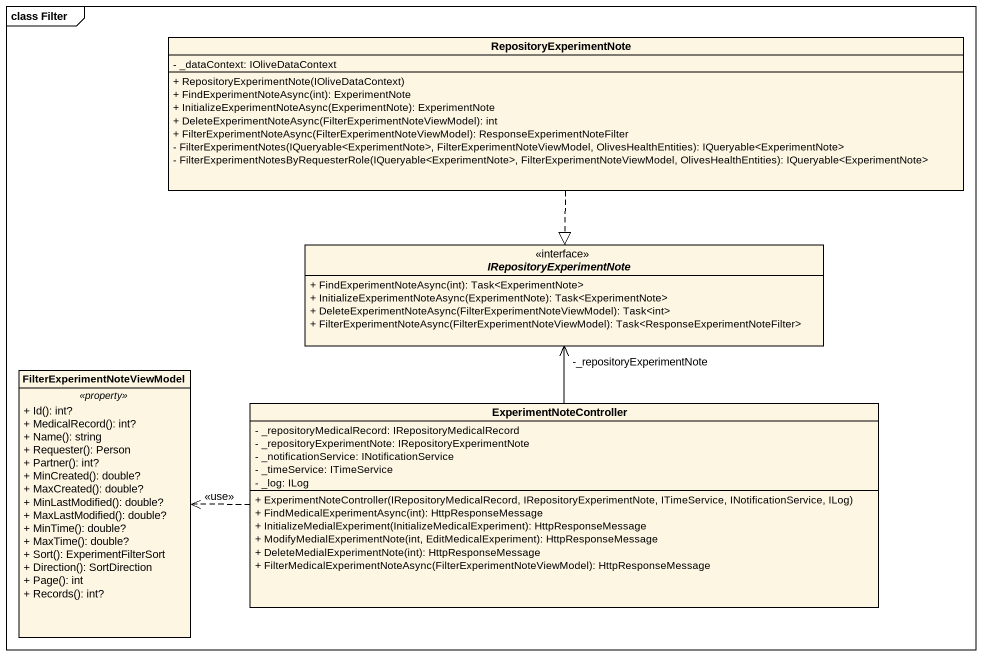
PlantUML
@startuml
mainframe class Filter
hide circle
hide empty members
skinparam classAttributeIconSize 0
class RepositoryExperimentNote {
  - _dataContext: IOliveDataContext
  + RepositoryExperimentNote(IOliveDataContext)
  + FindExperimentNoteAsync(int): ExperimentNote
  + InitializeExperimentNoteAsync(ExperimentNote): ExperimentNote
  + DeleteExperimentNoteAsync(FilterExperimentNoteViewModel): int
  + FilterExperimentNoteAsync(FilterExperimentNoteViewModel): ResponseExperimentNoteFilter
  - FilterExperimentNotes(IQueryable<ExperimentNote>, FilterExperimentNoteViewModel, OlivesHealthEntities): IQueryable<ExperimentNote>
  - FilterExperimentNotesByRequesterRole(IQueryable<ExperimentNote>, FilterExperimentNoteViewModel, OlivesHealthEntities): IQueryable<ExperimentNote>
}
interface IRepositoryExperimentNote {
  + FindExperimentNoteAsync(int): Task<ExperimentNote>
  + InitializeExperimentNoteAsync(ExperimentNote): Task<ExperimentNote>
  + DeleteExperimentNoteAsync(FilterExperimentNoteViewModel): Task<int>
  + FilterExperimentNoteAsync(FilterExperimentNoteViewModel): Task<ResponseExperimentNoteFilter>
}
class "FilterExperimentNoteViewModel" as FilterExperimentNoteViewMode {
  .. <<property>> ..
  + Id(): int?
  + MedicalRecord(): int?
  + Name(): string
  + Requester(): Person
  + Partner(): int?
  + MinCreated(): double?
  + MaxCreated(): double?
  + MinLastModified(): double?
  + MaxLastModified(): double?
  + MinTime(): double?
  + MaxTime(): double?
  + Sort(): ExperimentFilterSort
  + Direction(): SortDirection
  + Page(): int
  + Records(): int?
}
class ExperimentNoteController {
  - _repositoryMedicalRecord: IRepositoryMedicalRecord
  - _repositoryExperimentNote: IRepositoryExperimentNote
  - _notificationService: INotificationService
  - _timeService: ITimeService
  - _log: ILog
  + ExperimentNoteController(IRepositoryMedicalRecord, IRepositoryExperimentNote, ITimeService, INotificationService, ILog)
  + FindMedicalExperimentAsync(int): HttpResponseMessage
  + InitializeMedialExperiment(InitializeMedicalExperiment): HttpResponseMessage
  + ModifyMedialExperimentNote(int, EditMedicalExperiment): HttpResponseMessage
  + DeleteMedialExperimentNote(int): HttpResponseMessage
  + FilterMedicalExperimentNoteAsync(FilterExperimentNoteViewModel): HttpResponseMessage
}
RepositoryExperimentNote ..|> IRepositoryExperimentNote
ExperimentNoteController -up-> "-_repositoryExperimentNote" IRepositoryExperimentNote
ExperimentNoteController .left.> FilterExperimentNoteViewMode : <<use>>
@enduml
